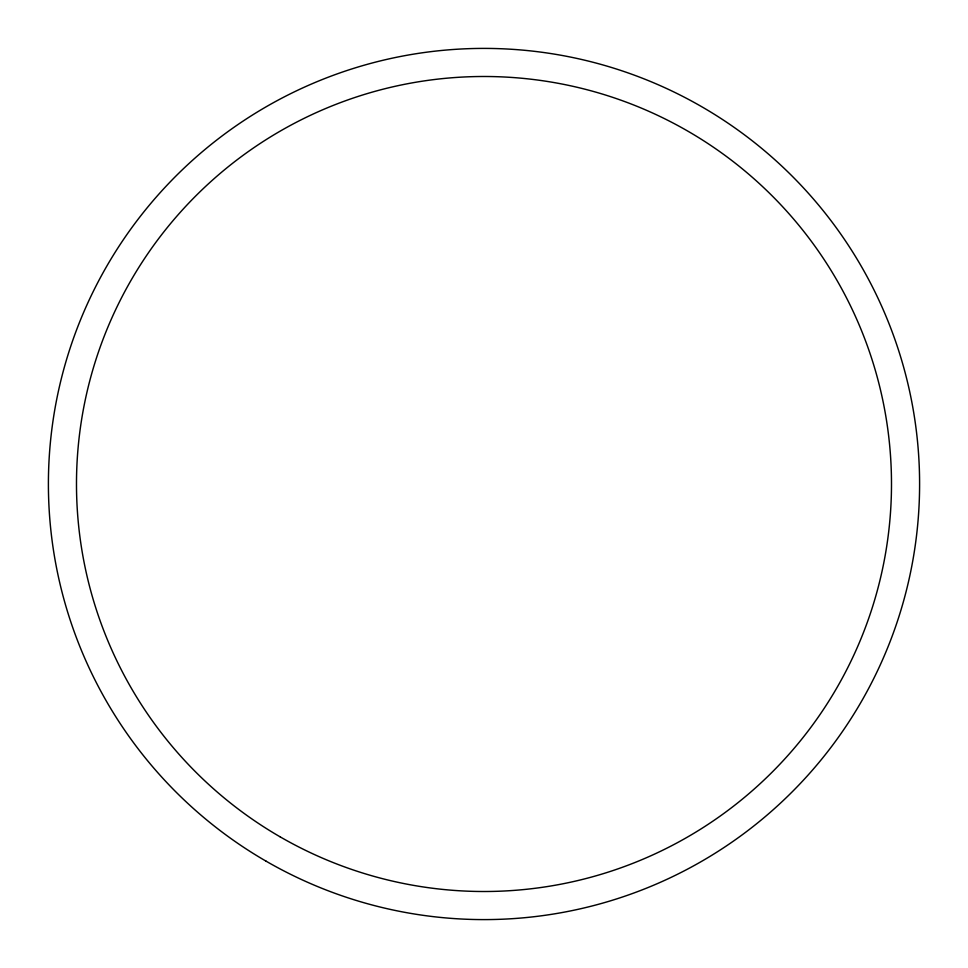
<?xml version="1.0" encoding="UTF-8"?>
<svg xmlns="http://www.w3.org/2000/svg" width="968" height="968" viewBox="0 0 968 968"><rect width="100%" height="100%" fill="white"/><g stroke="black" fill="none" stroke-linecap="round" stroke-linejoin="round"><path stroke-width="1.45" d="M266.2 861.242A435.6 435.6 0 0 0 919.6 484A435.6 435.6 0 0 0 266.2 106.758A435.6 435.6 0 0 0 266.2 861.242M280.248 836.909A407.492 407.492 0 0 0 891.492 484A407.492 407.492 0 0 0 280.248 131.091A407.492 407.492 0 0 0 280.248 836.909"/></g></svg>
